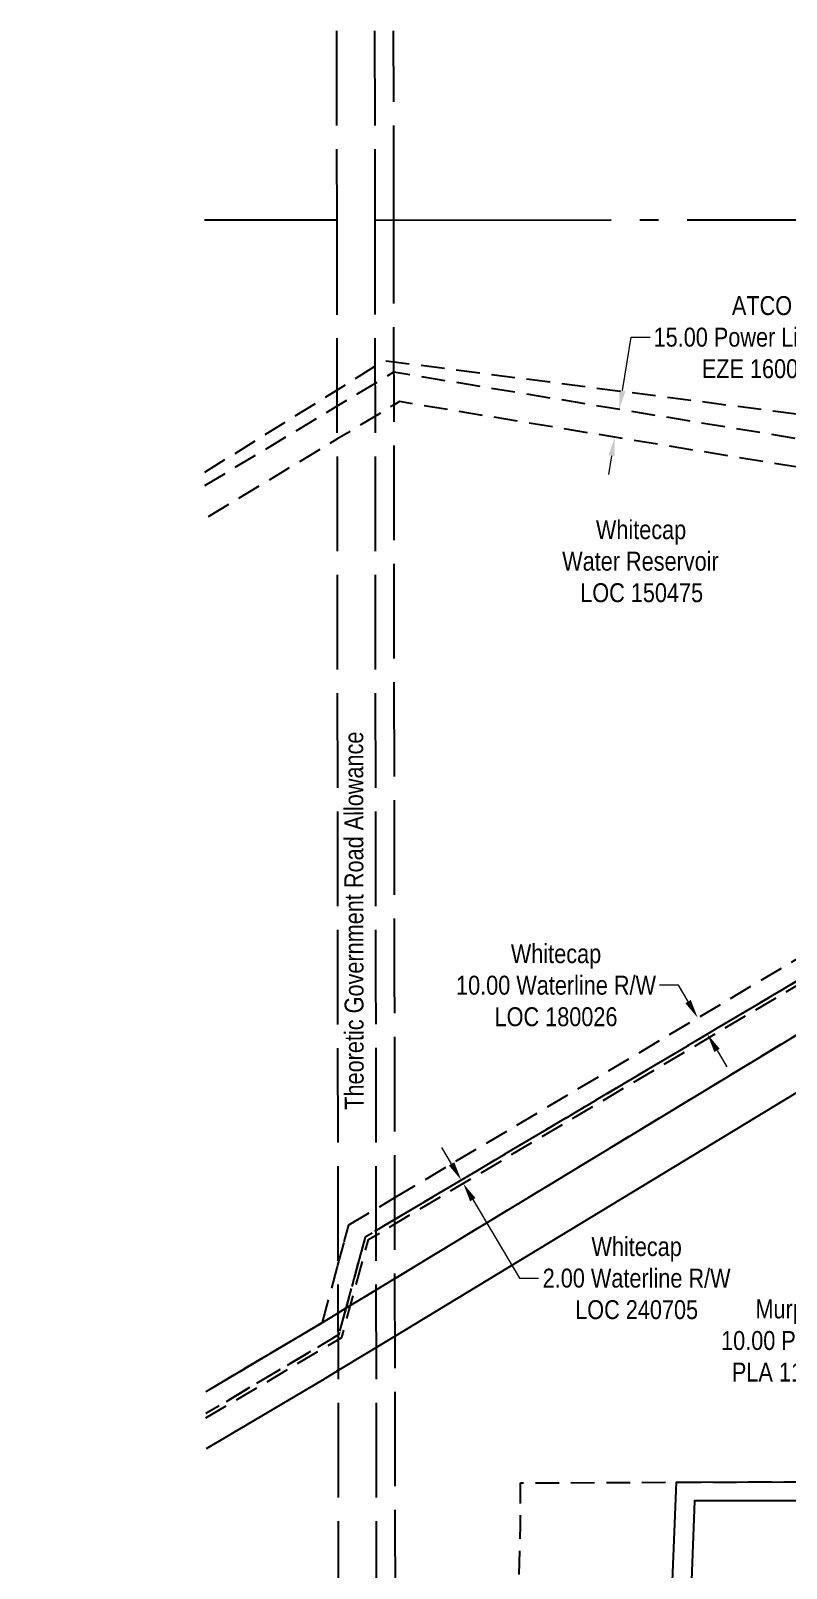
# Model space of a CAD drawing. Extents: x 502021 to 516972, y 6026865 to 6037901.
# Drawn here: x 504697 to 505096, y 6032968 to 6033781 of the extents above; entities that cross this region are included whole.
import ezdxf
from ezdxf.enums import TextEntityAlignment as Align

# ---------------------------------------------------------------- set-up
doc = ezdxf.new("R2010")
doc.units = 0
doc.header["$LTSCALE"] = 5
doc.header["$PDSIZE"] = 0.5
for name, pattern in [('foc-ACCESSROAD', [3.75, 2.5, -1.25]), ('foc-FLOWLINE', [3.75, 2.5, -1.25]), ('foc-QUARTERLINE', [33, 25, -3, 2, -3]), ('foc-UNSURVEYED', [12.5, 10, -2.5])]:
    doc.linetypes.add(name, pattern=pattern)
doc.layers.get('Defpoints').update_dxf_attribs({"color": 9})
for name, color, linetype in [('C-AR', 13, 'foc-ACCESSROAD'), ('C-RW', 13, 'Continuous'), ('C-WS', 13, 'foc-ACCESSROAD'), ('F-EZE', 190, 'foc-FLOWLINE'), ('F-RW', 190, 'Continuous'), ('F-WS', 190, 'foc-ACCESSROAD'), ('L-ROAD-T', 7, 'Continuous'), ('L-SECQ', 8, 'foc-QUARTERLINE'), ('L-USEC', 7, 'foc-UNSURVEYED')]:
    doc.layers.add(name, color=color, linetype=linetype)
for name, color, linetype, lineweight in [('C-AR-T', 13, 'Continuous', 9), ('C-RW-T', 13, 'Continuous', 9), ('C-WS-T', 13, 'Continuous', 9), ('F-AR-T', 190, 'Continuous', 9), ('F-EZE-T', 190, 'Continuous', 9), ('F-RW-T', 190, 'Continuous', 9)]:
    doc.layers.add(name, color=color, linetype=linetype, lineweight=lineweight)
doc.styles.add('80CG', font='ARIALN.TTF', dxfattribs={"height": 10})
doc.styles.add('80L', font='ARIALN.TTF', dxfattribs={"height": 10})
doc.dimstyles.new('Compass 5 000', dxfattribs={"dimscale": 5, "dimtxt": 9, "dimasz": 2, "dimexe": 0.2, "dimexo": 0.0625, "dimgap": 0.5, "dimtad": 0, "dimtih": 1, "dimtoh": 1, "dimzin": 0, "dimdsep": 46, "dimtxsty": '80CG', "dimcen": 0.1, "dimse1": 1, "dimse2": 1, "dimclrd": 256, "dimclrt": 256, "dimaunit": 1, "dimadec": 4, "dimazin": 0, "dimtfac": 0.06, "dimtofl": 0, "dimtmove": 0, "dimatfit": 1, "dimfxl": 0.2, "dimtolj": 1, "dimtzin": 0, "dimlwd": -1, "dimarcsym": 0})

# ---------------------------------------------------------------- blocks, each defined once
blk = doc.blocks.new('*D492')
at = {"layer": 'C-RW-T', "transparency": 16777216}
for p, q in [((505038.83, 6033276.4), (505028.83, 6033276.4)), ((505043.93, 6033267.8), (505038.83, 6033276.4)), ((505059.23, 6033242), (505064.33, 6033233.4))]:
    blk.add_line(p, q, dxfattribs=at)
for points in [[(505045.37, 6033268.65), (505042.5, 6033266.95), (505049.03, 6033259.2)], [(505060.67, 6033242.85), (505057.8, 6033241.15), (505054.13, 6033250.61)]]:
    blk.add_solid(points, dxfattribs=at)
at = {"layer": 'Defpoints', "color": 0, "transparency": 16777216}
for p in [(505087.12, 6033281.79), (505092.22, 6033273.19), (505049.03, 6033259.2)]:
    blk.add_point(p, dxfattribs=at)
at = {"layer": 'C-RW-T', "transparency": 16777216, "insert": (504974.15, 6033276.4), "char_height": 10, "attachment_point": 5, "style": '80CG'}
blk.add_mtext('\\A1;Whitecap\\P10.00 Waterline R/W\\PLOC 180026', dxfattribs=at)
blk = doc.blocks.new('*D526')
at = {"layer": 'C-AR-T', "transparency": 16777216}
for p, q in [((504918.95, 6033182.07), (504913.85, 6033190.67)), ((504930.18, 6033163.14), (504954.8, 6033121.62)), ((504954.8, 6033121.62), (504964.8, 6033121.62))]:
    blk.add_line(p, q, dxfattribs=at)
for points in [[(504920.39, 6033182.92), (504917.52, 6033181.22), (504924.06, 6033173.46)], [(504931.61, 6033163.99), (504928.74, 6033162.29), (504925.07, 6033171.75)]]:
    blk.add_solid(points, dxfattribs=at)
at = {"layer": 'Defpoints', "color": 0, "transparency": 16777216}
for p in [(504939.9, 6033182.86), (504940.92, 6033181.14), (504925.07, 6033171.75)]:
    blk.add_point(p, dxfattribs=at)
at = {"layer": 'C-AR-T', "transparency": 16777216, "insert": (505016.75, 6033121.62), "char_height": 10, "attachment_point": 5, "style": '80CG'}
blk.add_mtext('\\A1;Whitecap\\P2.00 Waterline R/W\\PLOC 240705', dxfattribs=at)
blk = doc.blocks.new('*D556')
at = {"layer": 'Defpoints', "color": 0, "transparency": 16777216}
for p in [(504723.78, 6032902.19), (504760.6, 6032820.86), (504770.91, 6032827.36)]:
    blk.add_point(p, dxfattribs=at)
at = {"layer": 'F-AR-T', "transparency": 16777216}
for p, q in [((504732.24, 6032907.52), (504756.21, 6032922.62)), ((504756.21, 6032922.62), (504766.21, 6032922.62)), ((504705.01, 6032890.36), (504696.55, 6032885.03))]:
    blk.add_line(p, q, dxfattribs=at)
for points in [[(504731.35, 6032908.93), (504733.13, 6032906.11), (504723.78, 6032902.19)], [(504704.12, 6032891.77), (504705.9, 6032888.95), (504713.47, 6032895.69)]]:
    blk.add_solid(points, dxfattribs=at)
at = {"layer": 'F-AR-T', "transparency": 16777216, "insert": (504805.3, 6032922.62), "char_height": 10, "attachment_point": 5, "style": '80CG', "bg_fill": 3, "box_fill_scale": 1.1, "bg_fill_color": 256, "bg_fill_true_color": 13158600, "bg_fill_transparency": 0}
blk.add_mtext('\\A1;Pembina\\P12.19 P/L R/W\\PPlan 1377 KS\\PROE 2188', dxfattribs=at)
blk = doc.blocks.new('*D579')
at = {"layer": 'Defpoints', "color": 0, "transparency": 16777216}
for p in [(504997.89, 6033582.44), (505007.61, 6033580.84), (504995.45, 6033567.65)]:
    blk.add_point(p, dxfattribs=at)
at = {"layer": 'F-EZE-T', "transparency": 16777216}
for p, q in [((505009.24, 6033590.71), (505013.87, 6033618.82)), ((505013.87, 6033618.82), (505023.87, 6033618.82)), ((505003.54, 6033556.18), (505001.92, 6033546.31))]:
    blk.add_line(p, q, dxfattribs=at)
for points in [[(505007.59, 6033590.98), (505010.88, 6033590.44), (505007.61, 6033580.84)], [(505001.9, 6033556.45), (505005.19, 6033555.91), (505005.17, 6033566.05)]]:
    blk.add_solid(points, dxfattribs=at)
at = {"layer": 'F-EZE-T', "transparency": 16777216, "insert": (505083.01, 6033618.82), "char_height": 10, "attachment_point": 5, "style": '80CG'}
blk.add_mtext('\\A1;ATCO\\P15.00 Power Line R/W\\PEZE 160008', dxfattribs=at)
blk = doc.blocks.new('*D639')
at = {"layer": 'Defpoints', "color": 0, "transparency": 16777216}
for p in [(505166.67, 6033082.27), (505168.36, 6033087.3), (505177.67, 6033084.17)]:
    blk.add_point(p, dxfattribs=at)
at = {"layer": 'F-RW-T', "transparency": 16777216}
for p, q in [((505147.71, 6033088.65), (505137.71, 6033088.65)), ((505157.19, 6033085.46), (505147.71, 6033088.65)), ((505185.46, 6033075.95), (505194.93, 6033072.77))]:
    blk.add_line(p, q, dxfattribs=at)
for points in [[(505157.72, 6033087.04), (505156.66, 6033083.88), (505166.67, 6033082.27)], [(505185.99, 6033077.53), (505184.92, 6033074.38), (505175.98, 6033079.14)]]:
    blk.add_solid(points, dxfattribs=at)
at = {"layer": 'F-RW-T', "transparency": 16777216, "insert": (505098.63, 6033088.65), "char_height": 10, "attachment_point": 5, "style": '80CG'}
blk.add_mtext('\\A1;Murphy\\P10.00 P/L R/W\\PPLA 110751', dxfattribs=at)

msp = doc.modelspace()

# ---------------------------------------------------------------- linework, layer by layer
at = {"layer": 'C-AR', "flags": 128}
for points in [[(506592.823, 6033444.332), (506523.07, 6033396.957), (506183.958, 6033167.033), (505918.403, 6032987.427), (505856.103, 6032945.282), (505659.193, 6032810.294), (505588.17, 6032762.988), (505564.858, 6032747.46), (505258.102, 6033203.471), (505205.795, 6033168.281), (505152.194, 6033247.951), (505240.163, 6033307.135), (505274.963, 6033255.41), (505287.055, 6033274.457), (505305.416, 6033377.525), (505319.465, 6033423.103), (505328.399, 6033469.435), (505237.703, 6033486.924), (505207.383, 6033473.05), (505158.24, 6033407.853), (505140.858, 6033302.037), (504873.26, 6033143.341), (504859.26, 6033091.696), (504789.152, 6033050.154)], [(504789.154, 6033047.832), (504860.977, 6033090.389), (504874.977, 6033142.036), (505142.679, 6033300.793), (505160.133, 6033407.043), (505208.674, 6033471.443), (505237.953, 6033484.84), (505326.058, 6033467.85), (505317.522, 6033423.588), (505303.47, 6033377.996), (505285.156, 6033275.195), (505274.915, 6033259.063), (505240.706, 6033309.909), (505149.42, 6033248.493), (505205.252, 6033165.506), (505257.535, 6033200.681), (505563.2, 6032746.344), (505533.16, 6032726.498), (505167.983, 6032480.634), (505140.059, 6032460.977), (505056.841, 6032401.988), (505072.552, 6032377.064), (505120.467, 6032409.398), (505123.848, 6032404.032), (505125.539, 6032405.098), (505121.058, 6032412.208), (505072.962, 6032379.753), (505059.394, 6032401.348), (505141.212, 6032459.344), (505169.116, 6032478.987), (505534.271, 6032724.836), (505589.277, 6032761.323), (505660.313, 6032808.638), (505857.228, 6032943.63), (505919.523, 6032985.772), (506185.079, 6033165.377), (506524.194, 6033395.303), (506592.826, 6033442.043)]]:
    msp.add_lwpolyline(points, dxfattribs=at)
at = {"layer": 'C-AR'}
msp.add_lwpolyline([(504789.138, 6033061.712), (504791.033, 6033062.834), (504850.674, 6033098.224), (504858.492, 6033127.065), (504858.874, 6033128.475), (504862.246, 6033140.911), (504864.674, 6033149.87), (504888.993, 6033164.292), (505131.751, 6033308.256), (505148.776, 6033411.903), (505196.87, 6033475.708), (505204.851, 6033469.692), (505199.975, 6033463.223), (505170.491, 6033424.106), (505158.24, 6033407.853), (505141.562, 6033306.323), (505140.858, 6033302.037), (504889.006, 6033152.68), (504873.26, 6033143.341), (504870.828, 6033134.37), (504863.067, 6033105.738), (504859.26, 6033091.696), (504858.915, 6033091.491), (504789.152, 6033050.071)], dxfattribs=at)
at = {"layer": 'C-RW'}
for points in [[(504789.138, 6033061.737), (504791.041, 6033062.864), (504850.674, 6033098.224), (504858.902, 6033103.214), (504863.067, 6033105.738), (504889.041, 6033121.488), (505104.123, 6033251.902), (505117.033, 6033259.54), (505136.391, 6033270.994), (505234.922, 6033337.361), (505276.568, 6033329.883), (505296.412, 6033326.321), (505304.245, 6033324.914), (505327.217, 6033320.79), (505696.842, 6033337.862), (505708.183, 6033321.342)], [(505708.183, 6033321.342), (505758.393, 6033248.311), (505770.784, 6033256.823), (505789.802, 6033269.889), (505804.466, 6033248.422), (505785.52, 6033235.382), (505773.155, 6033226.873), (505751.711, 6033212.189), (505683.578, 6033311.136), (505325.524, 6033294.678), (505299.723, 6033299.311), (505291.831, 6033300.728), (505286.435, 6033301.696), (505271.989, 6033304.29), (505240.704, 6033309.907), (505149.42, 6033248.493), (505117.362, 6033229.526), (504889.075, 6033091.073), (504858.936, 6033072.795), (504850.708, 6033067.804), (504789.173, 6033031.436)]]:
    msp.add_lwpolyline(points, dxfattribs=at)
at = {"layer": 'C-WS', "flags": 128}
msp.add_lwpolyline([(504788.578, 6033547.564), (504858.361, 6033590.961), (504883.442, 6033606.559), (504888.503, 6033605.904), (505120.981, 6033575.819), (505147.78, 6033559.139), (505241.331, 6033500.914), (505311.432, 6033487.108), (505310.983, 6033484.778), (505300.026, 6033427.955), (505285.937, 6033382.248), (505276.568, 6033329.883), (505234.922, 6033337.361), (505136.391, 6033270.994), (505117.033, 6033259.54), (505104.123, 6033251.902), (504889.041, 6033121.488), (504863.067, 6033105.738), (504858.902, 6033103.214), (504850.674, 6033098.224), (504791.036, 6033062.844), (504789.138, 6033061.719)], dxfattribs=at)
at = {"layer": 'F-EZE', "flags": 128}
msp.add_lwpolyline([(504788.586, 6033540.45), (504858.37, 6033582.436), (504888.509, 6033600.476), (505137.605, 6033559.408), (505135.594, 6033547.226), (505157.589, 6033520.225), (505152.94, 6033516.437), (505129.182, 6033545.603), (504891.389, 6033584.805), (504888.529, 6033583.084), (504858.39, 6033564.951), (504788.606, 6033522.965)], dxfattribs=at)
at = {"layer": 'F-RW'}
for points in [[(505035.171, 6032948.453), (505037.787, 6033013.813), (505103.114, 6033014.068), (505133.151, 6033014.018), (505179.931, 6033153.191), (505186.245, 6033171.976), (505188.257, 6033178.21), (505194.01, 6033182.17), (505228.867, 6033205.673), (505235.597, 6033210.005), (505254.824, 6033223.228), (505262.287, 6033228.276), (505555.631, 6032793.292)], [(505538.455, 6032800.885), (505259.615, 6033214.362), (505259.615, 6033214.362), (505259.615, 6033214.362), (505259.615, 6033214.362), (505241.675, 6033202.254), (505241.192, 6033201.681), (505238.219, 6033199.92), (505234.464, 6033197.386), (505229.873, 6033194.286), (505205.251, 6033177.669), (505199.616, 6033173.865), (505196.665, 6033171.866), (505196.41, 6033170.718), (505194.124, 6033163.88), (505189.339, 6033149.658), (505143.644, 6033013.832), (505142.005, 6033008.951), (505140.341, 6033004.003), (505137.623, 6033004.008), (505103.096, 6033004.068), (505100.357, 6033004.073), (505047.402, 6033003.989), (505045.163, 6032948.053)]]:
    msp.add_lwpolyline(points, dxfattribs=at)
at = {"layer": 'F-WS', "flags": 128}
msp.add_lwpolyline([(505145.084, 6032873.778), (504955.564, 6032873.543), (504955.55, 6032886.709), (504955.531, 6032903.22), (504953.531, 6032919.064), (504955.419, 6032991.314), (504955.396, 6033013.493), (505037.787, 6033013.813), (505103.114, 6033014.068), (505133.151, 6033014.018), (505143.644, 6033013.832), (505150.291, 6033013.72), (505150.422, 6033003.806), (505150.357, 6032957.063), (505150.38, 6032938.155), (505153.546, 6032925.403), (505150.403, 6032919.281), (505150.245, 6032886.841), (505150.231, 6032883.987), (505145.084, 6032873.778)], close=True, dxfattribs=at)
at = {"layer": 'L-SECQ', "flags": 128}
for points in [[(504858.261, 6033680.768), (504788.42, 6033680.718)], [(504878.367, 6033680.784), (505650.801, 6033681.35)]]:
    msp.add_lwpolyline(points, dxfattribs=at)
at = {"layer": 'L-USEC'}
for p, q in [((504858.15, 6033780.769), (504858.261, 6033680.768)), ((504878.257, 6033780.791), (504878.367, 6033680.791)), ((504888.42, 6033680.791), (504888.309, 6033780.791))]:
    msp.add_line(p, q, dxfattribs=at)
at = {"layer": 'L-USEC', "flags": 128}
for points in [[(504858.261, 6033680.768), (504858.708, 6033278.675), (504859.154, 6032876.592)], [(504878.367, 6033680.791), (504878.814, 6033278.697), (504879.261, 6032876.607)], [(504889.302, 6032886.666), (504888.867, 6033278.697), (504888.42, 6033680.791)]]:
    msp.add_lwpolyline(points, dxfattribs=at)

# ---------------------------------------------------------------- texts
at = {"layer": 'C-WS-T', "insert": (504962.176, 6033522.176), "char_height": 9.99473, "attachment_point": 1, "style": '80L'}
msp.add_mtext_dynamic_manual_height_columns('\\pi33.043;Whitecap\\P\\pi15.242;Water Reservoir\\P\\pi24.777;LOC 150475', width=113.18967, gutter_width=50, heights=[0], dxfattribs=at)
at = {"layer": 'L-ROAD-T', "style": '80L'}
msp.add_text('Theoretic Government Road Allowance', height=9.99473, rotation=90.079602, dxfattribs=at).set_placement((504867.353, 6033310.571), align=Align.MIDDLE_CENTER)

# ---------------------------------------------------------------- dimensions: what is measured, and where the dimension line sits
at = {"layer": 'C-AR-T'}
dim = msp.add_linear_dim(base=(504925.075, 6033171.745), p1=(504939.904, 6033182.864), p2=(504940.923, 6033181.144), angle=300.669584, text='Whitecap\\P2.00 Waterline R/W\\PLOC 240705', dimstyle='Compass 5 000', dxfattribs=at)
dim.commit()
dim.dimension.update_dxf_attribs({"geometry": '*D526', "text_midpoint": (505016.747, 6033121.622), "dimtype": 161})
at = {"layer": 'C-RW-T'}
dim = msp.add_linear_dim(base=(505049.034, 6033259.202), p1=(505092.215, 6033273.19), p2=(505087.117, 6033281.787), angle=120.669598, text='Whitecap\\P10.00 Waterline R/W\\PLOC 180026', dimstyle='Compass 5 000', dxfattribs=at)
dim.commit()
dim.dimension.update_dxf_attribs({"geometry": '*D492', "text_midpoint": (504974.153, 6033276.405), "dimtype": 161})
at = {"layer": 'F-EZE-T'}
dim = msp.add_linear_dim(base=(505007.609, 6033580.84), p1=(504995.45, 6033567.65), p2=(504997.889, 6033582.443), angle=80.637858, text='ATCO\\P15.00 Power Line R/W\\PEZE 160008', dimstyle='Compass 5 000', dxfattribs=at)
dim.commit()
dim.dimension.update_dxf_attribs({"geometry": '*D579', "text_midpoint": (505083.012, 6033618.822), "dimtype": 161})
at = {"layer": 'F-RW-T'}
dim = msp.add_aligned_dim(p1=(505177.668, 6033084.167), p2=(505168.36, 6033087.299), distance=5.301, text='Murphy\\P10.00 P/L R/W\\PPLA 110751', dimstyle='Compass 5 000', dxfattribs=at)
dim.commit()
dim.dimension.update_dxf_attribs({"geometry": '*D639', "text_midpoint": (505098.628, 6033088.652)})

# ---------------------------------------------------------------- next in the draw order: dimensions: what is measured, and where the dimension line sits
at = {"layer": 'F-AR-T'}
dim = msp.add_linear_dim(base=(504723.778, 6032902.186), p1=(504760.603, 6032820.865), p2=(504770.911, 6032827.358), angle=32.206639, text='Pembina\\P12.19 P/L R/W\\PPlan 1377 KS\\PROE 2188', dimstyle='Compass 5 000', override={"dimtfill": 1}, dxfattribs=at)
dim.commit()
dim.dimension.update_dxf_attribs({"geometry": '*D556', "text_midpoint": (504805.299, 6032922.616), "dimtype": 161})

doc.saveas('drawing.dxf')
